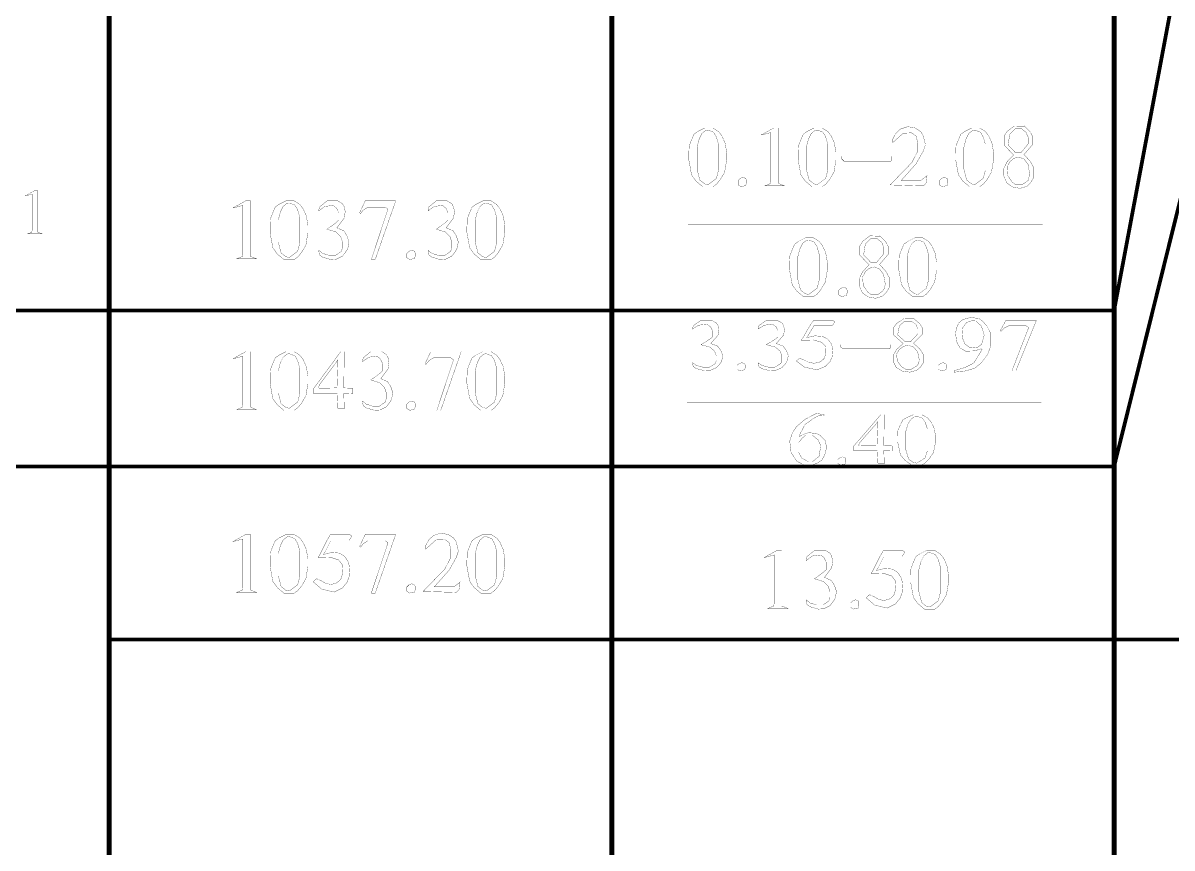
# Model space of a CAD drawing. Extents: x 94 to 452, y -72 to 1042.
# Drawn here: x 142.79 to 188.53, y 77.81 to 110.66 of the extents above; entities that cross this region are included whole.
import ezdxf

# ---------------------------------------------------------------- set-up
doc = ezdxf.new("R2010")
doc.units = 0
doc.header["$MEASUREMENT"] = 0
doc.layers.add('TREE_LAYER', color=7, linetype='Continuous')

msp = doc.modelspace()

# ---------------------------------------------------------------- linework, layer by layer
at = {"layer": 'TREE_LAYER'}
for points, const_width, elevation in [([(146.22612, 164.304039), (146.22612, 99.210443)], 0.2, 65.093596), ([(186.22612, 99.210443), (191.22612, 125.779692)], 0.15, 27.035625), ([(186.22612, 93.001716), (191.22612, 113.137546)], 0.15, 20.747328), ([(146.22612, 111.431831), (146.22612, 99.210443)], 0.2, 12.221388), ([(166.22612, 111.431831), (166.22612, 99.210443)], 0.2, 12.221388), ([(186.22612, 111.431831), (186.22612, 99.210443)], 0.2, 12.221388), ([(186.22612, 111.431831), (186.22612, 99.210443)], 0.2, 12.221388), ([(170.257404, 106.47515), (169.927992, 106.47515), (169.653482, 106.337895), (169.502502, 106.228091), (169.406423, 106.008483), (169.310345, 105.761424), (169.296619, 105.432012), (169.296619, 105.212404), (169.406423, 104.608483), (169.584855, 104.361424), (169.845639, 104.141816), (170.257404, 104.141816), (170.257404, 104.141816), (170.394659, 104.237895), (170.545639, 104.416326), (170.72407, 104.718287), (170.765247, 104.979071), (170.806423, 105.198679), (170.806423, 105.308483), (170.806423, 105.50064), (170.737796, 105.884954), (170.614267, 106.159463), (170.477012, 106.337895), (170.257404, 106.47515), (170.257404, 106.47515)], 0.01, 675), ([(170.037796, 106.392797), (170.065247, 106.392797), (170.284855, 106.310444), (170.394659, 106.118287), (170.477012, 105.830052), (170.477012, 104.786914), (170.394659, 104.471228), (170.065247, 104.224169), (169.927992, 104.25162), (169.735835, 104.402601), (169.626031, 104.828091), (169.626031, 105.720248), (169.708384, 106.035934), (169.818188, 106.255542), (169.969168, 106.379071), (170.037796, 106.392797), (170.037796, 106.392797)], 0.01, 675), ([(172.865247, 106.47515), (172.67309, 106.47515), (172.178972, 106.20064), (172.206423, 106.20064), (172.563286, 106.296718), (172.563286, 106.049659), (172.563286, 104.361424), (172.549561, 104.265346), (172.316227, 104.169267), (173.112306, 104.169267), (172.906423, 104.25162), (172.865247, 104.265346), (172.865247, 104.347699), (172.865247, 106.47515), (172.865247, 106.47515)], 0.01, 675), ([(174.608384, 106.47515), (174.278972, 106.47515), (174.004463, 106.337895), (173.853482, 106.228091), (173.757404, 106.008483), (173.661325, 105.761424), (173.6476, 105.432012), (173.6476, 105.212404), (173.757404, 104.608483), (173.935835, 104.361424), (174.196619, 104.141816), (174.608384, 104.141816), (174.608384, 104.141816), (174.745639, 104.237895), (174.896619, 104.416326), (175.075051, 104.718287), (175.116227, 104.979071), (175.157404, 105.198679), (175.157404, 105.308483), (175.157404, 105.50064), (175.088776, 105.884954), (174.965247, 106.159463), (174.827992, 106.337895), (174.608384, 106.47515), (174.608384, 106.47515)], 0.01, 675), ([(174.388776, 106.392797), (174.416227, 106.392797), (174.635835, 106.310444), (174.745639, 106.118287), (174.827992, 105.830052), (174.827992, 104.786914), (174.745639, 104.471228), (174.416227, 104.224169), (174.278972, 104.25162), (174.086816, 104.402601), (173.977012, 104.828091), (173.977012, 105.720248), (174.059365, 106.035934), (174.169168, 106.255542), (174.320149, 106.379071), (174.388776, 106.392797), (174.388776, 106.392797)], 0.01, 675), ([(178.314267, 106.47515), (178.012306, 106.530052), (177.72407, 106.433973), (177.531914, 106.255542), (177.42211, 106.049659), (177.42211, 105.898679), (177.833874, 106.269267), (178.163286, 106.282993), (178.341717, 106.159463), (178.410345, 105.898679), (178.410345, 105.555542), (178.177012, 105.102601), (177.312306, 104.210444), (178.629953, 104.169267), (178.739757, 104.279071), (178.780933, 104.581032), (178.533874, 104.388875), (177.833874, 104.388875), (177.751521, 104.388875), (178.341717, 105.047699), (178.629953, 105.555542), (178.671129, 105.679071), (178.712306, 105.802601), (178.712306, 105.830052), (178.684855, 105.939855), (178.643678, 106.118287), (178.629953, 106.173189), (178.533874, 106.324169), (178.520149, 106.337895), (178.314267, 106.47515), (178.314267, 106.47515)], 0.01, 675), ([(180.880933, 106.47515), (180.551521, 106.47515), (180.277012, 106.337895), (180.126031, 106.228091), (180.029953, 106.008483), (179.933874, 105.761424), (179.920149, 105.432012), (179.920149, 105.212404), (180.029953, 104.608483), (180.208384, 104.361424), (180.469168, 104.141816), (180.880933, 104.141816), (180.880933, 104.141816), (181.018188, 104.237895), (181.169168, 104.416326), (181.3476, 104.718287), (181.388776, 104.979071), (181.429953, 105.198679), (181.429953, 105.308483), (181.429953, 105.50064), (181.361325, 105.884954), (181.237796, 106.159463), (181.100541, 106.337895), (180.880933, 106.47515), (180.880933, 106.47515)], 0.01, 675), ([(180.661325, 106.392797), (180.688776, 106.392797), (180.908384, 106.310444), (181.018188, 106.118287), (181.100541, 105.830052), (181.100541, 104.786914), (181.018188, 104.471228), (180.688776, 104.224169), (180.551521, 104.25162), (180.359365, 104.402601), (180.249561, 104.828091), (180.249561, 105.720248), (180.331914, 106.035934), (180.441717, 106.255542), (180.592698, 106.379071), (180.661325, 106.392797), (180.661325, 106.392797)], 0.01, 675), ([(182.651521, 106.543777), (182.253482, 106.557503), (181.965247, 106.337895), (181.855443, 106.159463), (181.855443, 105.788875), (182.226031, 105.404561), (181.965247, 105.130052), (181.827992, 104.841816), (181.827992, 104.581032), (181.951521, 104.292797), (182.184855, 104.128091), (182.486816, 104.073189), (182.761325, 104.155542), (182.912306, 104.306522), (183.02211, 104.498679), (183.02211, 104.910444), (182.884855, 105.157503), (182.637796, 105.418287), (182.980933, 105.816326), (182.980933, 106.145738), (182.884855, 106.324169), (182.651521, 106.557503), (182.651521, 106.543777)], 0.01, 675), ([(182.280933, 106.433973), (182.294659, 106.447699), (182.541717, 106.447699), (182.733874, 106.296718), (182.7476, 106.241816), (182.816227, 106.090836), (182.816227, 105.857503), (182.527992, 105.50064), (182.294659, 105.50064), (182.006423, 105.802601), (182.075051, 106.228091), (182.280933, 106.433973), (182.280933, 106.433973)], 0.01, 675), ([(177.367208, 105.349659), (175.390737, 105.349659), (175.390737, 105.239855), (175.47309, 105.157503), (177.339757, 105.157503), (177.367208, 105.198679), (177.367208, 105.349659), (177.367208, 105.349659)], 0.01, 675), ([(182.431914, 105.322208), (182.637796, 105.239855), (182.802502, 105.020248), (182.871129, 104.622208), (182.802502, 104.388875), (182.555443, 104.210444), (182.32211, 104.210444), (182.171129, 104.320248), (181.992698, 104.581032), (181.965247, 104.924169), (182.075051, 105.130052), (182.19858, 105.239855), (182.308384, 105.294757), (182.431914, 105.322208)], 0.01, 675), ([(171.561325, 104.471228), (171.451521, 104.512404), (171.341717, 104.471228), (171.259365, 104.388875), (171.259365, 104.210444), (171.369168, 104.141816), (171.561325, 104.182993), (171.588776, 104.279071), (171.588776, 104.292797), (171.588776, 104.402601), (171.561325, 104.471228), (171.561325, 104.471228)], 0.01, 675), ([(179.577012, 104.471228), (179.467208, 104.512404), (179.357404, 104.471228), (179.275051, 104.388875), (179.275051, 104.210444), (179.384855, 104.141816), (179.577012, 104.182993), (179.604463, 104.279071), (179.604463, 104.292797), (179.604463, 104.402601), (179.577012, 104.471228), (179.577012, 104.471228)], 0.01, 675), ([(143.377299, 103.971914), (143.234553, 103.971914), (142.867495, 103.767993), (142.887887, 103.767993), (143.152985, 103.839365), (143.152985, 103.655836), (143.152985, 102.401718), (143.142789, 102.330346), (142.969455, 102.258973), (143.560828, 102.258973), (143.407887, 102.32015), (143.377299, 102.330346), (143.377299, 102.391522), (143.377299, 103.971914), (143.377299, 103.971914)], 0.01, 158), ([(151.843924, 103.573829), (151.651767, 103.573829), (151.15765, 103.299319), (151.185101, 103.299319), (151.541963, 103.395398), (151.541963, 103.148339), (151.541963, 101.460104), (151.528238, 101.364025), (151.294905, 101.267947), (152.090983, 101.267947), (151.885101, 101.3503), (151.843924, 101.364025), (151.843924, 101.446378), (151.843924, 103.573829), (151.843924, 103.573829)], 0.01, 664), ([(153.587061, 103.573829), (153.25765, 103.573829), (152.98314, 103.436574), (152.832159, 103.32677), (152.736081, 103.107163), (152.640003, 102.860104), (152.626277, 102.530692), (152.626277, 102.311084), (152.736081, 101.707163), (152.914512, 101.460104), (153.175297, 101.240496), (153.587061, 101.240496), (153.587061, 101.240496), (153.724316, 101.336574), (153.875297, 101.515006), (154.053728, 101.816966), (154.094905, 102.077751), (154.136081, 102.297359), (154.136081, 102.407163), (154.136081, 102.599319), (154.067454, 102.983633), (153.943924, 103.258143), (153.806669, 103.436574), (153.587061, 103.573829), (153.587061, 103.573829)], 0.01, 664), ([(153.367454, 103.491476), (153.394905, 103.491476), (153.614512, 103.409123), (153.724316, 103.216966), (153.806669, 102.928731), (153.806669, 101.885594), (153.724316, 101.569908), (153.394905, 101.322849), (153.25765, 101.3503), (153.065493, 101.50128), (152.955689, 101.92677), (152.955689, 102.818927), (153.038042, 103.134614), (153.147846, 103.354221), (153.298826, 103.477751), (153.367454, 103.491476), (153.367454, 103.491476)], 0.01, 664), ([(155.330199, 103.573829), (154.890983, 103.573829), (154.589022, 103.32677), (154.561571, 103.17579), (154.80863, 103.354221), (155.138042, 103.395398), (155.275297, 103.285594), (155.35765, 103.107163), (155.35765, 102.805202), (155.23412, 102.695398), (155.069414, 102.571868), (154.890983, 102.448339), (155.247846, 102.338535), (155.440003, 102.146378), (155.50863, 101.940496), (155.50863, 101.707163), (155.467454, 101.569908), (155.23412, 101.405202), (154.973336, 101.405202), (154.712552, 101.487555), (154.561571, 101.611084), (154.589022, 101.432653), (154.712552, 101.336574), (155.041963, 101.240496), (155.261571, 101.254221), (155.50863, 101.377751), (155.618434, 101.515006), (155.700787, 101.638535), (155.728238, 101.720888), (155.769414, 101.940496), (155.687061, 102.187555), (155.563532, 102.379712), (155.289022, 102.503241), (155.577258, 102.887555), (155.618434, 103.148339), (155.577258, 103.340496), (155.50863, 103.464025), (155.330199, 103.573829), (155.330199, 103.573829)], 0.01, 664), ([(157.622356, 103.573829), (156.414512, 103.573829), (156.194905, 103.107163), (156.194905, 103.107163), (156.222356, 103.065986), (156.345885, 103.216966), (156.524316, 103.32677), (157.210591, 103.32677), (157.320395, 103.244417), (156.661571, 101.254221), (156.661571, 101.240496), (156.812552, 101.240496), (157.622356, 103.560104), (157.622356, 103.573829), (157.622356, 103.573829)], 0.01, 664), ([(159.681179, 103.573829), (159.241963, 103.573829), (158.940003, 103.32677), (158.912552, 103.17579), (159.15961, 103.354221), (159.489022, 103.395398), (159.626277, 103.285594), (159.70863, 103.107163), (159.70863, 102.805202), (159.585101, 102.695398), (159.420395, 102.571868), (159.241963, 102.448339), (159.598826, 102.338535), (159.790983, 102.146378), (159.85961, 101.940496), (159.85961, 101.707163), (159.818434, 101.569908), (159.585101, 101.405202), (159.324316, 101.405202), (159.063532, 101.487555), (158.912552, 101.611084), (158.940003, 101.432653), (159.063532, 101.336574), (159.392944, 101.240496), (159.612552, 101.254221), (159.85961, 101.377751), (159.969414, 101.515006), (160.051767, 101.638535), (160.079218, 101.720888), (160.120395, 101.940496), (160.038042, 102.187555), (159.914512, 102.379712), (159.640003, 102.503241), (159.928238, 102.887555), (159.969414, 103.148339), (159.928238, 103.340496), (159.85961, 103.464025), (159.681179, 103.573829), (159.681179, 103.573829)], 0.01, 664), ([(161.424316, 103.573829), (161.094905, 103.573829), (160.820395, 103.436574), (160.669414, 103.32677), (160.573336, 103.107163), (160.477258, 102.860104), (160.463532, 102.530692), (160.463532, 102.311084), (160.573336, 101.707163), (160.751767, 101.460104), (161.012552, 101.240496), (161.424316, 101.240496), (161.424316, 101.240496), (161.561571, 101.336574), (161.712552, 101.515006), (161.890983, 101.816966), (161.932159, 102.077751), (161.973336, 102.297359), (161.973336, 102.407163), (161.973336, 102.599319), (161.904709, 102.983633), (161.781179, 103.258143), (161.643924, 103.436574), (161.424316, 103.573829), (161.424316, 103.573829)], 0.01, 664), ([(161.204709, 103.491476), (161.232159, 103.491476), (161.451767, 103.409123), (161.561571, 103.216966), (161.643924, 102.928731), (161.643924, 101.885594), (161.561571, 101.569908), (161.232159, 101.322849), (161.094905, 101.3503), (160.902748, 101.50128), (160.792944, 101.92677), (160.792944, 102.818927), (160.875297, 103.134614), (160.985101, 103.354221), (161.136081, 103.477751), (161.204709, 103.491476), (161.204709, 103.491476)], 0.01, 664), ([(169.269168, 102.649169), (183.378972, 102.649169)], 0.01, 675), ([(174.265247, 102.10015), (173.935835, 102.10015), (173.661325, 101.962895), (173.510345, 101.853091), (173.414267, 101.633483), (173.318188, 101.386424), (173.304463, 101.057012), (173.304463, 100.837404), (173.414267, 100.233483), (173.592698, 99.986424), (173.853482, 99.766816), (174.265247, 99.766816), (174.265247, 99.766816), (174.402502, 99.862895), (174.553482, 100.041326), (174.731914, 100.343287), (174.77309, 100.604071), (174.814267, 100.823679), (174.814267, 100.933483), (174.814267, 101.12564), (174.745639, 101.509954), (174.62211, 101.784463), (174.484855, 101.962895), (174.265247, 102.10015), (174.265247, 102.10015)], 0.01, 675), ([(174.045639, 102.017797), (174.07309, 102.017797), (174.292698, 101.935444), (174.402502, 101.743287), (174.484855, 101.455052), (174.484855, 100.411914), (174.402502, 100.096228), (174.07309, 99.849169), (173.935835, 99.87662), (173.743678, 100.027601), (173.633874, 100.453091), (173.633874, 101.345248), (173.716227, 101.660934), (173.826031, 101.880542), (173.977012, 102.004071), (174.045639, 102.017797), (174.045639, 102.017797)], 0.01, 675), ([(176.900541, 102.168777), (176.502502, 102.182503), (176.214267, 101.962895), (176.104463, 101.784463), (176.104463, 101.413875), (176.475051, 101.029561), (176.214267, 100.755052), (176.077012, 100.466816), (176.077012, 100.206032), (176.200541, 99.917797), (176.433874, 99.753091), (176.735835, 99.698189), (177.010345, 99.780542), (177.161325, 99.931522), (177.271129, 100.123679), (177.271129, 100.535444), (177.133874, 100.782503), (176.886816, 101.043287), (177.229953, 101.441326), (177.229953, 101.770738), (177.133874, 101.949169), (176.900541, 102.182503), (176.900541, 102.168777)], 0.01, 675), ([(176.529953, 102.058973), (176.543678, 102.072699), (176.790737, 102.072699), (176.982894, 101.921718), (176.996619, 101.866816), (177.065247, 101.715836), (177.065247, 101.482503), (176.777012, 101.12564), (176.543678, 101.12564), (176.255443, 101.427601), (176.32407, 101.853091), (176.529953, 102.058973), (176.529953, 102.058973)], 0.01, 675), ([(178.616227, 102.10015), (178.286816, 102.10015), (178.012306, 101.962895), (177.861325, 101.853091), (177.765247, 101.633483), (177.669168, 101.386424), (177.655443, 101.057012), (177.655443, 100.837404), (177.765247, 100.233483), (177.943678, 99.986424), (178.204463, 99.766816), (178.616227, 99.766816), (178.616227, 99.766816), (178.753482, 99.862895), (178.904463, 100.041326), (179.082894, 100.343287), (179.12407, 100.604071), (179.165247, 100.823679), (179.165247, 100.933483), (179.165247, 101.12564), (179.096619, 101.509954), (178.97309, 101.784463), (178.835835, 101.962895), (178.616227, 102.10015), (178.616227, 102.10015)], 0.01, 675), ([(178.396619, 102.017797), (178.42407, 102.017797), (178.643678, 101.935444), (178.753482, 101.743287), (178.835835, 101.455052), (178.835835, 100.411914), (178.753482, 100.096228), (178.42407, 99.849169), (178.286816, 99.87662), (178.094659, 100.027601), (177.984855, 100.453091), (177.984855, 101.345248), (178.067208, 101.660934), (178.177012, 101.880542), (178.327992, 102.004071), (178.396619, 102.017797), (178.396619, 102.017797)], 0.01, 675), ([(158.377258, 101.569908), (158.267454, 101.611084), (158.15765, 101.569908), (158.075297, 101.487555), (158.075297, 101.309123), (158.185101, 101.240496), (158.377258, 101.281672), (158.404709, 101.377751), (158.404709, 101.391476), (158.404709, 101.50128), (158.377258, 101.569908), (158.377258, 101.569908)], 0.01, 664), ([(176.680933, 100.947208), (176.886816, 100.864855), (177.051521, 100.645248), (177.120149, 100.247208), (177.051521, 100.013875), (176.804463, 99.835444), (176.571129, 99.835444), (176.420149, 99.945248), (176.241717, 100.206032), (176.214267, 100.549169), (176.32407, 100.755052), (176.4476, 100.864855), (176.557404, 100.919757), (176.680933, 100.947208)], 0.01, 675), ([(175.569168, 100.096228), (175.459365, 100.137404), (175.349561, 100.096228), (175.267208, 100.013875), (175.267208, 99.835444), (175.377012, 99.766816), (175.569168, 99.807993), (175.596619, 99.904071), (175.596619, 99.917797), (175.596619, 100.027601), (175.569168, 100.096228), (175.569168, 100.096228)], 0.01, 675), ([(136.22612, 99.210443), (146.22612, 99.210443)], 0.15, 10), ([(146.22612, 99.210443), (146.22612, 93.001716)], 0.2, 6.208727), ([(146.22612, 99.210443), (146.22612, 93.001716)], 0.2, 6.208727), ([(146.22612, 99.210443), (166.22612, 99.210443)], 0.15, 20), ([(166.22612, 99.210443), (166.22612, 93.001716)], 0.2, 6.208727), ([(166.22612, 99.210443), (186.22612, 99.210443)], 0.15, 20), ([(186.22612, 99.210443), (186.22612, 93.001716)], 0.2, 6.208727), ([(186.22612, 99.210443), (186.22612, 93.001716)], 0.2, 6.208727), ([(170.212397, 98.815372), (169.773181, 98.815372), (169.471221, 98.603607), (169.44377, 98.474195), (169.690828, 98.627136), (170.02024, 98.66243), (170.157495, 98.568313), (170.239848, 98.415372), (170.239848, 98.156548), (170.116319, 98.06243), (169.951613, 97.956548), (169.773181, 97.850666), (170.130044, 97.756548), (170.322201, 97.591842), (170.390828, 97.415372), (170.390828, 97.215372), (170.349652, 97.097725), (170.116319, 96.956548), (169.855534, 96.956548), (169.59475, 97.027136), (169.44377, 97.133019), (169.471221, 96.980078), (169.59475, 96.897725), (169.924162, 96.815372), (170.14377, 96.827136), (170.390828, 96.933019), (170.500632, 97.050666), (170.582985, 97.156548), (170.610436, 97.227136), (170.651613, 97.415372), (170.56926, 97.627136), (170.44573, 97.791842), (170.171221, 97.897725), (170.459456, 98.227136), (170.500632, 98.450666), (170.459456, 98.615372), (170.390828, 98.721254), (170.212397, 98.815372), (170.212397, 98.815372)], 0.01, 675), ([(172.82024, 98.815372), (172.381024, 98.815372), (172.079064, 98.603607), (172.051613, 98.474195), (172.298671, 98.627136), (172.628083, 98.66243), (172.765338, 98.568313), (172.847691, 98.415372), (172.847691, 98.156548), (172.724162, 98.06243), (172.559456, 97.956548), (172.381024, 97.850666), (172.737887, 97.756548), (172.930044, 97.591842), (172.998671, 97.415372), (172.998671, 97.215372), (172.957495, 97.097725), (172.724162, 96.956548), (172.463377, 96.956548), (172.202593, 97.027136), (172.051613, 97.133019), (172.079064, 96.980078), (172.202593, 96.897725), (172.532005, 96.815372), (172.751613, 96.827136), (172.998671, 96.933019), (173.108475, 97.050666), (173.190828, 97.156548), (173.218279, 97.227136), (173.259456, 97.415372), (173.177103, 97.627136), (173.053573, 97.791842), (172.779064, 97.897725), (173.067299, 98.227136), (173.108475, 98.450666), (173.067299, 98.615372), (172.998671, 98.721254), (172.82024, 98.815372), (172.82024, 98.815372)], 0.01, 675), ([(175.030044, 98.815372), (174.261417, 98.815372), (174.124162, 98.615372), (173.822201, 98.097725), (173.767299, 98.027136), (174.261417, 98.038901), (174.590828, 97.944783), (174.741809, 97.780078), (174.755534, 97.556548), (174.700632, 97.321254), (174.590828, 97.215372), (174.49475, 97.156548), (174.288868, 97.109489), (174.082985, 97.144783), (173.918279, 97.227136), (173.712397, 97.309489), (173.575142, 97.203607), (173.904554, 96.956548), (174.233966, 96.88596), (174.412397, 96.850666), (174.741809, 96.991842), (174.92024, 97.180078), (175.002593, 97.368313), (175.030044, 97.697725), (174.961417, 97.897725), (174.824162, 98.074195), (174.618279, 98.180078), (174.316319, 98.203607), (173.986907, 98.133019), (174.055534, 98.227136), (174.275142, 98.603607), (175.002593, 98.603607), (175.112397, 98.756548), (175.030044, 98.815372), (175.030044, 98.815372)], 0.01, 675), ([(178.255534, 98.874195), (177.857495, 98.88596), (177.56926, 98.697725), (177.459456, 98.544783), (177.459456, 98.227136), (177.830044, 97.897725), (177.56926, 97.66243), (177.432005, 97.415372), (177.432005, 97.191842), (177.555534, 96.944783), (177.788868, 96.803607), (178.090828, 96.756548), (178.365338, 96.827136), (178.516319, 96.956548), (178.626122, 97.121254), (178.626122, 97.474195), (178.488868, 97.68596), (178.241809, 97.909489), (178.584946, 98.250666), (178.584946, 98.533019), (178.488868, 98.68596), (178.255534, 98.88596), (178.255534, 98.874195)], 0.01, 675), ([(180.835926, 98.897725), (180.506515, 98.933019), (180.204554, 98.850666), (180.039848, 98.709489), (179.957495, 98.521254), (179.916319, 98.321254), (179.957495, 97.968313), (180.09475, 97.721254), (180.314358, 97.591842), (180.671221, 97.603607), (180.932005, 97.68596), (180.973181, 97.66243), (180.64377, 97.121254), (180.300632, 96.944783), (179.861417, 96.815372), (179.861417, 96.756548), (180.24573, 96.791842), (180.424162, 96.838901), (180.671221, 96.909489), (180.918279, 97.109489), (180.94573, 97.133019), (181.192789, 97.46243), (181.302593, 97.768313), (181.302593, 98.321254), (181.165338, 98.591842), (180.986907, 98.791842), (180.835926, 98.897725), (180.835926, 98.897725)], 0.01, 675), ([(180.492789, 98.780078), (180.575142, 98.803607), (180.726122, 98.791842), (180.94573, 98.591842), (181.055534, 98.227136), (180.959456, 97.874195), (180.808475, 97.756548), (180.506515, 97.721254), (180.286907, 97.88596), (180.177103, 98.144783), (180.204554, 98.533019), (180.314358, 98.68596), (180.328083, 98.697725), (180.36926, 98.744783), (180.492789, 98.780078), (180.492789, 98.780078)], 0.01, 675), ([(183.128083, 98.815372), (181.92024, 98.815372), (181.700632, 98.415372), (181.700632, 98.415372), (181.728083, 98.380078), (181.851613, 98.509489), (182.030044, 98.603607), (182.716319, 98.603607), (182.826122, 98.533019), (182.167299, 96.827136), (182.167299, 96.815372), (182.318279, 96.815372), (183.128083, 98.803607), (183.128083, 98.815372), (183.128083, 98.815372)], 0.01, 675), ([(177.884946, 98.780078), (177.898671, 98.791842), (178.14573, 98.791842), (178.337887, 98.66243), (178.351613, 98.615372), (178.42024, 98.48596), (178.42024, 98.28596), (178.132005, 97.980078), (177.898671, 97.980078), (177.610436, 98.238901), (177.679064, 98.603607), (177.884946, 98.780078), (177.884946, 98.780078)], 0.01, 675), ([(151.843924, 97.571536), (151.651767, 97.571536), (151.15765, 97.297026), (151.185101, 97.297026), (151.541963, 97.393105), (151.541963, 97.146046), (151.541963, 95.45781), (151.528238, 95.361732), (151.294905, 95.265654), (152.090983, 95.265654), (151.885101, 95.348006), (151.843924, 95.361732), (151.843924, 95.444085), (151.843924, 97.571536), (151.843924, 97.571536)], 0.01, 663), ([(153.587061, 97.571536), (153.25765, 97.571536), (152.98314, 97.434281), (152.832159, 97.324477), (152.736081, 97.104869), (152.640003, 96.85781), (152.626277, 96.528399), (152.626277, 96.308791), (152.736081, 95.704869), (152.914512, 95.45781), (153.175297, 95.238203), (153.587061, 95.238203), (153.587061, 95.238203), (153.724316, 95.334281), (153.875297, 95.512712), (154.053728, 95.814673), (154.094905, 96.075457), (154.136081, 96.295065), (154.136081, 96.404869), (154.136081, 96.597026), (154.067454, 96.98134), (153.943924, 97.25585), (153.806669, 97.434281), (153.587061, 97.571536), (153.587061, 97.571536)], 0.01, 663), ([(153.367454, 97.489183), (153.394905, 97.489183), (153.614512, 97.40683), (153.724316, 97.214673), (153.806669, 96.926438), (153.806669, 95.883301), (153.724316, 95.567614), (153.394905, 95.320555), (153.25765, 95.348006), (153.065493, 95.498987), (152.955689, 95.924477), (152.955689, 96.816634), (153.038042, 97.13232), (153.147846, 97.351928), (153.298826, 97.475457), (153.367454, 97.489183), (153.367454, 97.489183)], 0.01, 663), ([(155.577258, 97.571536), (155.440003, 97.571536), (154.369414, 96.116634), (154.369414, 95.897026), (155.302748, 95.897026), (155.330199, 95.293105), (155.577258, 95.293105), (155.563532, 95.910752), (155.906669, 95.897026), (155.906669, 96.116634), (155.563532, 96.130359), (155.577258, 97.571536), (155.577258, 97.571536)], 0.01, 663), ([(157.073336, 97.571536), (156.63412, 97.571536), (156.332159, 97.324477), (156.304709, 97.173497), (156.551767, 97.351928), (156.881179, 97.393105), (157.018434, 97.283301), (157.100787, 97.104869), (157.100787, 96.802908), (156.977258, 96.693105), (156.812552, 96.569575), (156.63412, 96.446046), (156.990983, 96.336242), (157.18314, 96.144085), (157.251767, 95.938203), (157.251767, 95.704869), (157.210591, 95.567614), (156.977258, 95.402908), (156.716473, 95.402908), (156.455689, 95.485261), (156.304709, 95.608791), (156.332159, 95.430359), (156.455689, 95.334281), (156.785101, 95.238203), (157.004709, 95.251928), (157.251767, 95.375457), (157.361571, 95.512712), (157.443924, 95.636242), (157.471375, 95.718595), (157.512552, 95.938203), (157.430199, 96.185261), (157.306669, 96.377418), (157.032159, 96.500948), (157.320395, 96.885261), (157.361571, 97.146046), (157.320395, 97.338203), (157.251767, 97.461732), (157.073336, 97.571536), (157.073336, 97.571536)], 0.01, 663), ([(160.230199, 97.571536), (159.022356, 97.571536), (158.802748, 97.104869), (158.802748, 97.104869), (158.830199, 97.063693), (158.953728, 97.214673), (159.132159, 97.324477), (159.818434, 97.324477), (159.928238, 97.242124), (159.269414, 95.251928), (159.269414, 95.238203), (159.420395, 95.238203), (160.230199, 97.55781), (160.230199, 97.571536), (160.230199, 97.571536)], 0.01, 663), ([(161.424316, 97.571536), (161.094905, 97.571536), (160.820395, 97.434281), (160.669414, 97.324477), (160.573336, 97.104869), (160.477258, 96.85781), (160.463532, 96.528399), (160.463532, 96.308791), (160.573336, 95.704869), (160.751767, 95.45781), (161.012552, 95.238203), (161.424316, 95.238203), (161.424316, 95.238203), (161.561571, 95.334281), (161.712552, 95.512712), (161.890983, 95.814673), (161.932159, 96.075457), (161.973336, 96.295065), (161.973336, 96.404869), (161.973336, 96.597026), (161.904709, 96.98134), (161.781179, 97.25585), (161.643924, 97.434281), (161.424316, 97.571536), (161.424316, 97.571536)], 0.01, 663), ([(161.204709, 97.489183), (161.232159, 97.489183), (161.451767, 97.40683), (161.561571, 97.214673), (161.643924, 96.926438), (161.643924, 95.883301), (161.561571, 95.567614), (161.232159, 95.320555), (161.094905, 95.348006), (160.902748, 95.498987), (160.792944, 95.924477), (160.792944, 96.816634), (160.875297, 97.13232), (160.985101, 97.351928), (161.136081, 97.475457), (161.204709, 97.489183), (161.204709, 97.489183)], 0.01, 663), ([(177.322201, 97.850666), (175.34573, 97.850666), (175.34573, 97.756548), (175.428083, 97.68596), (177.29475, 97.68596), (177.322201, 97.721254), (177.322201, 97.850666), (177.322201, 97.850666)], 0.01, 675), ([(178.035926, 97.827136), (178.241809, 97.756548), (178.406515, 97.568313), (178.475142, 97.227136), (178.406515, 97.027136), (178.159456, 96.874195), (177.926122, 96.874195), (177.775142, 96.968313), (177.596711, 97.191842), (177.56926, 97.48596), (177.679064, 97.66243), (177.802593, 97.756548), (177.912397, 97.803607), (178.035926, 97.827136)], 0.01, 675), ([(155.247846, 97.13232), (155.330199, 97.25585), (155.289022, 96.130359), (154.589022, 96.116634), (154.561571, 96.144085), (154.589022, 96.253889), (155.247846, 97.13232), (155.247846, 97.13232)], 0.01, 663), ([(171.516319, 97.097725), (171.406515, 97.133019), (171.296711, 97.097725), (171.214358, 97.027136), (171.214358, 96.874195), (171.324162, 96.815372), (171.516319, 96.850666), (171.54377, 96.933019), (171.54377, 96.944783), (171.54377, 97.038901), (171.516319, 97.097725), (171.516319, 97.097725)], 0.01, 675), ([(179.532005, 97.097725), (179.422201, 97.133019), (179.312397, 97.097725), (179.230044, 97.027136), (179.230044, 96.874195), (179.339848, 96.815372), (179.532005, 96.850666), (179.559456, 96.933019), (179.559456, 96.944783), (179.559456, 97.038901), (179.532005, 97.097725), (179.532005, 97.097725)], 0.01, 675), ([(158.377258, 95.567614), (158.267454, 95.608791), (158.15765, 95.567614), (158.075297, 95.485261), (158.075297, 95.30683), (158.185101, 95.238203), (158.377258, 95.279379), (158.404709, 95.375457), (158.404709, 95.389183), (158.404709, 95.498987), (158.377258, 95.567614), (158.377258, 95.567614)], 0.01, 663), ([(169.224162, 95.53596), (183.333966, 95.53596)], 0.01, 675), ([(174.686907, 95.065372), (174.371221, 95.11243), (173.918279, 94.877136), (173.588868, 94.594783), (173.410436, 94.324195), (173.314358, 94.006548), (173.36926, 93.559489), (173.588868, 93.218313), (173.877103, 93.065372), (174.22024, 93.065372), (174.384946, 93.124195), (174.590828, 93.253607), (174.700632, 93.441842), (174.76926, 93.71243), (174.76926, 93.818313), (174.728083, 94.030078), (174.618279, 94.147725), (174.549652, 94.218313), (174.453573, 94.288901), (174.302593, 94.324195), (174.055534, 94.347725), (173.849652, 94.277136), (173.698671, 94.194783), (173.726122, 94.300666), (173.918279, 94.665372), (173.932005, 94.677136), (174.22024, 94.888901), (174.467299, 95.030078), (174.467299, 95.030078), (174.686907, 95.041842), (174.686907, 95.065372), (174.686907, 95.065372)], 0.01, 675), ([(177.075142, 95.065372), (176.937887, 95.065372), (175.867299, 93.818313), (175.867299, 93.630078), (176.800632, 93.630078), (176.828083, 93.11243), (177.075142, 93.11243), (177.061417, 93.641842), (177.404554, 93.630078), (177.404554, 93.818313), (177.061417, 93.830078), (177.075142, 95.065372), (177.075142, 95.065372)], 0.01, 675), ([(176.74573, 94.688901), (176.828083, 94.794783), (176.786907, 93.830078), (176.086907, 93.818313), (176.059456, 93.841842), (176.086907, 93.93596), (176.74573, 94.688901), (176.74573, 94.688901)], 0.01, 675), ([(178.571221, 95.065372), (178.241809, 95.065372), (177.967299, 94.947725), (177.816319, 94.853607), (177.72024, 94.665372), (177.624162, 94.453607), (177.610436, 94.171254), (177.610436, 93.983019), (177.72024, 93.465372), (177.898671, 93.253607), (178.159456, 93.065372), (178.571221, 93.065372), (178.571221, 93.065372), (178.708475, 93.147725), (178.859456, 93.300666), (179.037887, 93.559489), (179.079064, 93.783019), (179.12024, 93.971254), (179.12024, 94.065372), (179.12024, 94.230078), (179.051613, 94.559489), (178.928083, 94.794783), (178.790828, 94.947725), (178.571221, 95.065372), (178.571221, 95.065372)], 0.01, 675), ([(178.351613, 94.994783), (178.379064, 94.994783), (178.598671, 94.924195), (178.708475, 94.759489), (178.790828, 94.51243), (178.790828, 93.618313), (178.708475, 93.347725), (178.379064, 93.13596), (178.241809, 93.159489), (178.049652, 93.288901), (177.939848, 93.653607), (177.939848, 94.418313), (178.022201, 94.688901), (178.132005, 94.877136), (178.282985, 94.983019), (178.351613, 94.994783), (178.351613, 94.994783)], 0.01, 675), ([(173.877103, 94.183019), (173.94573, 94.241842), (174.22024, 94.241842), (174.439848, 94.065372), (174.549652, 93.830078), (174.481024, 93.406548), (174.22024, 93.194783), (174.055534, 93.194783), (173.79475, 93.33596), (173.671221, 93.559489), (173.671221, 93.959489), (173.808475, 94.124195), (173.877103, 94.183019), (173.877103, 94.183019)], 0.01, 675), ([(175.524162, 93.347725), (175.414358, 93.383019), (175.304554, 93.347725), (175.222201, 93.277136), (175.222201, 93.124195), (175.332005, 93.065372), (175.524162, 93.100666), (175.551613, 93.183019), (175.551613, 93.194783), (175.551613, 93.288901), (175.524162, 93.347725), (175.524162, 93.347725)], 0.01, 675), ([(136.22612, 93.001716), (146.22612, 93.001716)], 0.15, 10), ([(146.22612, 93.001716), (146.22612, 11.113007)], 0.2, 81.888709), ([(146.22612, 93.001716), (146.22612, 86.113007)], 0.2, 6.888709), ([(146.22612, 93.001716), (166.22612, 93.001716)], 0.15, 20), ([(166.22612, 93.001716), (166.22612, 11.113007)], 0.2, 81.888709), ([(166.22612, 93.001716), (186.22612, 93.001716)], 0.15, 20), ([(186.22612, 93.001716), (186.22612, 11.113007)], 0.2, 81.888709), ([(186.22612, 93.001716), (186.22612, 86.113007)], 0.2, 6.888709), ([(151.843924, 90.295188), (151.651767, 90.295188), (151.15765, 90.020679), (151.185101, 90.020679), (151.541963, 90.116757), (151.541963, 89.869698), (151.541963, 88.181463), (151.528238, 88.085385), (151.294905, 87.989306), (152.090983, 87.989306), (151.885101, 88.071659), (151.843924, 88.085385), (151.843924, 88.167737), (151.843924, 90.295188), (151.843924, 90.295188)], 0.01, 661), ([(153.587061, 90.295188), (153.25765, 90.295188), (152.98314, 90.157934), (152.832159, 90.04813), (152.736081, 89.828522), (152.640003, 89.581463), (152.626277, 89.252051), (152.626277, 89.032443), (152.736081, 88.428522), (152.914512, 88.181463), (153.175297, 87.961855), (153.587061, 87.961855), (153.587061, 87.961855), (153.724316, 88.057934), (153.875297, 88.236365), (154.053728, 88.538326), (154.094905, 88.79911), (154.136081, 89.018718), (154.136081, 89.128522), (154.136081, 89.320679), (154.067454, 89.704992), (153.943924, 89.979502), (153.806669, 90.157934), (153.587061, 90.295188), (153.587061, 90.295188)], 0.01, 661), ([(153.367454, 90.212835), (153.394905, 90.212835), (153.614512, 90.130483), (153.724316, 89.938326), (153.806669, 89.65009), (153.806669, 88.606953), (153.724316, 88.291267), (153.394905, 88.044208), (153.25765, 88.071659), (153.065493, 88.222639), (152.955689, 88.64813), (152.955689, 89.540286), (153.038042, 89.855973), (153.147846, 90.075581), (153.298826, 90.19911), (153.367454, 90.212835), (153.367454, 90.212835)], 0.01, 661), ([(155.796865, 90.295188), (155.028238, 90.295188), (154.890983, 90.061855), (154.589022, 89.457934), (154.53412, 89.375581), (155.028238, 89.389306), (155.35765, 89.279502), (155.50863, 89.087345), (155.522356, 88.826561), (155.467454, 88.552051), (155.35765, 88.428522), (155.261571, 88.359894), (155.055689, 88.304992), (154.849807, 88.346169), (154.685101, 88.442247), (154.479218, 88.538326), (154.341963, 88.414796), (154.671375, 88.126561), (155.000787, 88.044208), (155.179218, 88.003032), (155.50863, 88.167737), (155.687061, 88.387345), (155.769414, 88.606953), (155.796865, 88.991267), (155.728238, 89.2246), (155.590983, 89.430483), (155.385101, 89.554012), (155.08314, 89.581463), (154.753728, 89.49911), (154.822356, 89.608914), (155.041963, 90.04813), (155.769414, 90.04813), (155.879218, 90.226561), (155.796865, 90.295188), (155.796865, 90.295188)], 0.01, 661), ([(157.622356, 90.295188), (156.414512, 90.295188), (156.194905, 89.828522), (156.194905, 89.828522), (156.222356, 89.787345), (156.345885, 89.938326), (156.524316, 90.04813), (157.210591, 90.04813), (157.320395, 89.965777), (156.661571, 87.975581), (156.661571, 87.961855), (156.812552, 87.961855), (157.622356, 90.281463), (157.622356, 90.295188), (157.622356, 90.295188)], 0.01, 661), ([(159.722356, 90.295188), (159.420395, 90.35009), (159.132159, 90.254012), (158.940003, 90.075581), (158.830199, 89.869698), (158.830199, 89.718718), (159.241963, 90.089306), (159.571375, 90.103032), (159.749807, 89.979502), (159.818434, 89.718718), (159.818434, 89.375581), (159.585101, 88.922639), (158.720395, 88.030483), (160.038042, 87.989306), (160.147846, 88.09911), (160.189022, 88.401071), (159.941963, 88.208914), (159.241963, 88.208914), (159.15961, 88.208914), (159.749807, 88.867737), (160.038042, 89.375581), (160.079218, 89.49911), (160.120395, 89.622639), (160.120395, 89.65009), (160.092944, 89.759894), (160.051767, 89.938326), (160.038042, 89.993228), (159.941963, 90.144208), (159.928238, 90.157934), (159.722356, 90.295188), (159.722356, 90.295188)], 0.01, 661), ([(161.424316, 90.295188), (161.094905, 90.295188), (160.820395, 90.157934), (160.669414, 90.04813), (160.573336, 89.828522), (160.477258, 89.581463), (160.463532, 89.252051), (160.463532, 89.032443), (160.573336, 88.428522), (160.751767, 88.181463), (161.012552, 87.961855), (161.424316, 87.961855), (161.424316, 87.961855), (161.561571, 88.057934), (161.712552, 88.236365), (161.890983, 88.538326), (161.932159, 88.79911), (161.973336, 89.018718), (161.973336, 89.128522), (161.973336, 89.320679), (161.904709, 89.704992), (161.781179, 89.979502), (161.643924, 90.157934), (161.424316, 90.295188), (161.424316, 90.295188)], 0.01, 661), ([(161.204709, 90.212835), (161.232159, 90.212835), (161.451767, 90.130483), (161.561571, 89.938326), (161.643924, 89.65009), (161.643924, 88.606953), (161.561571, 88.291267), (161.232159, 88.044208), (161.094905, 88.071659), (160.902748, 88.222639), (160.792944, 88.64813), (160.792944, 89.540286), (160.875297, 89.855973), (160.985101, 90.075581), (161.136081, 90.19911), (161.204709, 90.212835), (161.204709, 90.212835)], 0.01, 661), ([(172.994268, 89.658116), (172.802111, 89.658116), (172.307994, 89.383606), (172.335445, 89.383606), (172.692307, 89.479684), (172.692307, 89.232626), (172.692307, 87.54439), (172.678582, 87.448312), (172.445248, 87.352233), (173.241327, 87.352233), (173.035445, 87.434586), (172.994268, 87.448312), (172.994268, 87.530665), (172.994268, 89.658116), (172.994268, 89.658116)], 0.01, 662), ([(174.737405, 89.658116), (174.29819, 89.658116), (173.996229, 89.411057), (173.968778, 89.260077), (174.215837, 89.438508), (174.545248, 89.479684), (174.682503, 89.36988), (174.764856, 89.191449), (174.764856, 88.889488), (174.641327, 88.779684), (174.476621, 88.656155), (174.29819, 88.532626), (174.655052, 88.422822), (174.847209, 88.230665), (174.915837, 88.024782), (174.915837, 87.791449), (174.87466, 87.654194), (174.641327, 87.489488), (174.380543, 87.489488), (174.119758, 87.571841), (173.968778, 87.695371), (173.996229, 87.516939), (174.119758, 87.420861), (174.44917, 87.324782), (174.668778, 87.338508), (174.915837, 87.462037), (175.025641, 87.599292), (175.107994, 87.722822), (175.135445, 87.805175), (175.176621, 88.024782), (175.094268, 88.271841), (174.970739, 88.463998), (174.696229, 88.587528), (174.984464, 88.971841), (175.025641, 89.232626), (174.984464, 89.424782), (174.915837, 89.548312), (174.737405, 89.658116), (174.737405, 89.658116)], 0.01, 662), ([(177.811915, 89.658116), (177.043288, 89.658116), (176.906033, 89.424782), (176.604072, 88.820861), (176.54917, 88.738508), (177.043288, 88.752233), (177.372699, 88.642429), (177.52368, 88.450273), (177.537405, 88.189488), (177.482503, 87.914978), (177.372699, 87.791449), (177.276621, 87.722822), (177.070739, 87.66792), (176.864856, 87.709096), (176.70015, 87.805175), (176.494268, 87.901253), (176.357013, 87.777724), (176.686425, 87.489488), (177.015837, 87.407135), (177.194268, 87.365959), (177.52368, 87.530665), (177.702111, 87.750273), (177.784464, 87.96988), (177.811915, 88.354194), (177.743288, 88.587528), (177.606033, 88.79341), (177.40015, 88.916939), (177.09819, 88.94439), (176.768778, 88.862037), (176.837405, 88.971841), (177.057013, 89.411057), (177.784464, 89.411057), (177.894268, 89.589488), (177.811915, 89.658116), (177.811915, 89.658116)], 0.01, 662), ([(179.088386, 89.658116), (178.758974, 89.658116), (178.484464, 89.520861), (178.333484, 89.411057), (178.237405, 89.191449), (178.141327, 88.94439), (178.127601, 88.614978), (178.127601, 88.395371), (178.237405, 87.791449), (178.415837, 87.54439), (178.676621, 87.324782), (179.088386, 87.324782), (179.088386, 87.324782), (179.225641, 87.420861), (179.376621, 87.599292), (179.555052, 87.901253), (179.596229, 88.162037), (179.637405, 88.381645), (179.637405, 88.491449), (179.637405, 88.683606), (179.568778, 89.06792), (179.445248, 89.342429), (179.307994, 89.520861), (179.088386, 89.658116), (179.088386, 89.658116)], 0.01, 662), ([(178.868778, 89.575763), (178.896229, 89.575763), (179.115837, 89.49341), (179.225641, 89.301253), (179.307994, 89.013018), (179.307994, 87.96988), (179.225641, 87.654194), (178.896229, 87.407135), (178.758974, 87.434586), (178.566817, 87.585567), (178.457013, 88.011057), (178.457013, 88.903214), (178.539366, 89.2189), (178.64917, 89.438508), (178.80015, 89.562037), (178.868778, 89.575763), (178.868778, 89.575763)], 0.01, 662), ([(158.377258, 88.291267), (158.267454, 88.332443), (158.15765, 88.291267), (158.075297, 88.208914), (158.075297, 88.030483), (158.185101, 87.961855), (158.377258, 88.003032), (158.404709, 88.09911), (158.404709, 88.112835), (158.404709, 88.222639), (158.377258, 88.291267), (158.377258, 88.291267)], 0.01, 661), ([(176.041327, 87.654194), (175.931523, 87.695371), (175.821719, 87.654194), (175.739366, 87.571841), (175.739366, 87.39341), (175.84917, 87.324782), (176.041327, 87.365959), (176.068778, 87.462037), (176.068778, 87.475763), (176.068778, 87.585567), (176.041327, 87.654194), (176.041327, 87.654194)], 0.01, 662), ([(146.22612, 86.113007), (166.22612, 86.113007)], 0.15, 20), ([(166.22612, 86.113007), (186.22612, 86.113007)], 0.15, 20), ([(186.22612, 86.113007), (191.22612, 86.113007)], 0.15, 5)]:
    msp.add_lwpolyline(points, dxfattribs=dict(at, const_width=const_width, elevation=elevation))

doc.saveas('drawing.dxf')
